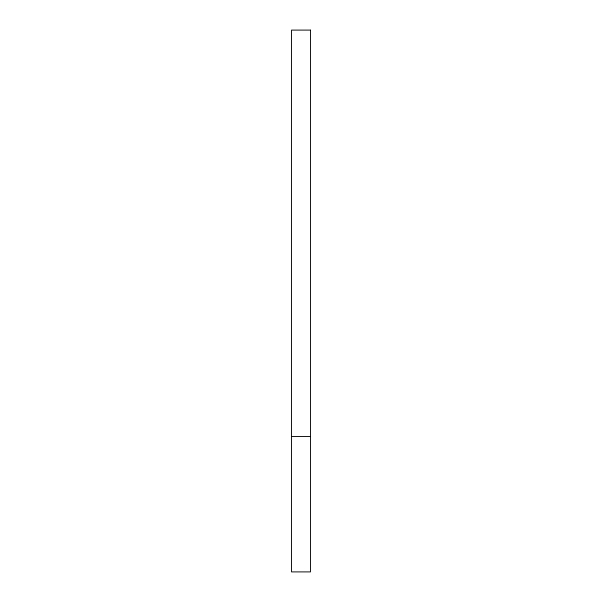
<?xml version="1.0" encoding="UTF-8"?>
<svg xmlns="http://www.w3.org/2000/svg" width="602" height="602" viewBox="0 0 602 602"><rect width="100%" height="100%" fill="white"/><g stroke="black" fill="none" stroke-linecap="round" stroke-linejoin="round"><path stroke-width="0.9" d="M291.518 436.45L310.481 436.45M310.481 30.1L291.518 30.1L291.518 571.9L310.481 571.9L310.481 30.1"/></g></svg>
